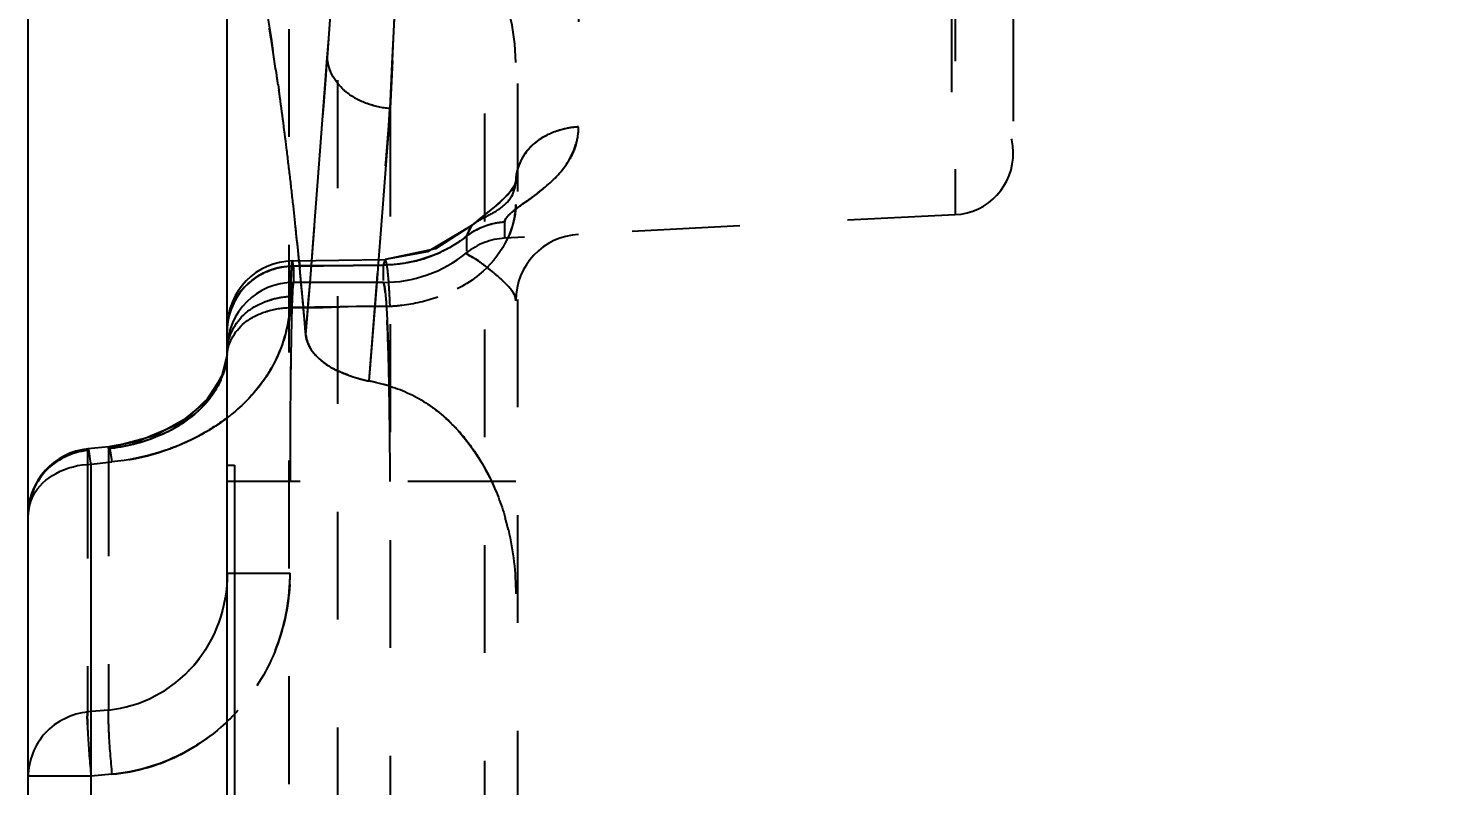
# Model space of a CAD drawing. Header units: millimetres. Extents: x 1727 to 4210, y -6182 to 759.
# Drawn here: x 2841.48 to 2862.85, y -2636.05 to -2624.57 of the extents above; entities that cross this region are included whole.
import ezdxf

# ---------------------------------------------------------------- set-up
doc = ezdxf.new("R2010")
doc.units = ezdxf.units.MM
doc.header["$LTSCALE"] = 16.335
doc.header["$PDMODE"] = 3
doc.header["$PDSIZE"] = 0.3125
doc.linetypes.add('HIDDEN', pattern=[0.2, 0.1, -0.1])
doc.layers.get('0').update_dxf_attribs({"linetype": 'CONTINUOUS'})
doc.layers.get('Defpoints').update_dxf_attribs({"linetype": 'CONTINUOUS'})
doc.layers.add('DEFAULT_2', color=8, linetype='HIDDEN')
doc.styles.get("Standard").update_dxf_attribs({"font": 'txt', "width": 0.8})
doc.dimstyles.new('mold', dxfattribs={"dimtxt": 8, "dimasz": 5, "dimexe": 0, "dimexo": 0, "dimgap": 0, "dimtad": 1, "dimzin": 1, "dimtxsty": 'Standard', "dimcen": 0, "dimclrd": 4, "dimclre": 4, "dimclrt": 6, "dimazin": 0, "dimtfac": 1, "dimtofl": 0, "dimtmove": 0, "dimatfit": 3, "dimfxl": 0, "dimarcsym": 0})

# ---------------------------------------------------------------- blocks, each defined once
blk = doc.blocks.new('*D314')
at = {"color": 4, "lineweight": -2}
for p, q in [((2841.483, -2674.605), (2841.483, -2511.312)), ((2846.483, -2511.312), (2911.483, -2511.312)), ((2916.483, -2637.615), (2916.483, -2511.312))]:
    blk.add_line(p, q, dxfattribs=at)
at = {"color": 4}
for points in [[(2846.483, -2510.478), (2846.483, -2512.145), (2841.483, -2511.312)], [(2911.483, -2510.478), (2911.483, -2512.145), (2916.483, -2511.312)]]:
    blk.add_solid(points, dxfattribs=at)
at = {"layer": 'Defpoints', "color": 0}
for p in [(2916.483, -2511.312), (2916.483, -2637.615), (2841.483, -2674.605)]:
    blk.add_point(p, dxfattribs=at)
at = {"color": 6, "insert": (2884.732, -2506.645), "char_height": 8, "attachment_point": 5}
blk.add_mtext('75,00', dxfattribs=at)

msp = doc.modelspace()

# ---------------------------------------------------------------- linework, layer by layer
at = {"color": 7, "linetype": 'Continuous'}
for p, q in [((2844.498, -2882.769), (2844.498, -2532.769)), ((2844.413, -2629.858), (2844.17, -2630.231)), ((2844.17, -2630.231), (2843.743, -2630.578)), ((2843.743, -2630.578), (2843.142, -2630.831)), ((2843.422, -2630.737), (2843.264, -2630.78)), ((2843.601, -2630.638), (2843.422, -2630.737)), ((2842.703, -2630.912), (2842.388, -2630.943)), ((2843.142, -2630.831), (2842.703, -2630.912)), ((2842.703, -2630.912), (2842.703, -2630.912)), ((2842.435, -2631.174), (2842.75, -2631.143)), ((2842.435, -2639.46), (2842.435, -2631.174)), ((2844.498, -2631.19), (2844.608, -2631.19)), ((2844.608, -2631.19), (2844.608, -2641.19)), ((2841.483, -2650.883), (2841.483, -2631.943))]:
    msp.add_line(p, q, dxfattribs=at)
msp.add_arc((2842.488, -2631.943), 1.005, 95.6743, 180, dxfattribs=at)
for points, knots in [([(2844.508, -2630.466), (2844.45, -2630.511), (2844.201, -2630.69), (2843.925, -2630.831), (2843.707, -2630.915)], [0, 0, 0, 0, 0.238495, 1, 1, 1, 1]), ([(2842.435, -2631.174), (2842.427, -2631.122), (2842.412, -2631.047), (2842.404, -2630.967), (2842.392, -2630.946)], [0, 0, 0, 0, 0.686592, 1, 1, 1, 1]), ([(2842.704, -2630.915), (2842.711, -2630.917), (2842.714, -2630.95), (2842.722, -2630.971), (2842.725, -2630.989)], [0, 0, 0, 0, 0.280904, 1, 1, 1, 1]), ([(2843.707, -2630.915), (2843.632, -2630.944), (2843.322, -2631.052), (2842.997, -2631.118), (2842.75, -2631.143)], [0, 0, 0, 0, 0.244597, 1, 1, 1, 1]), ([(2841.556, -2631.654), (2841.632, -2631.511), (2841.905, -2631.265), (2842.252, -2631.182), (2842.435, -2631.174)], [0, 0, 0, 0, 0.469, 1, 1, 1, 1]), ([(2842.725, -2630.989), (2842.727, -2630.999), (2842.736, -2631.05), (2842.744, -2631.102), (2842.75, -2631.143)], [0, 0, 0, 0, 0.198788, 1, 1, 1, 1])]:
    msp.add_open_spline(points, degree=3, knots=knots, dxfattribs=at)
msp.add_open_spline([(2841.483, -2631.943), (2841.483, -2631.843), (2841.51, -2631.742), (2841.556, -2631.654)], degree=3, dxfattribs=at)
at = {"layer": 'DEFAULT_2', "color": 8, "linetype": 'HIDDEN'}
for p, q in [((2848.899, -2605.811), (2848.869, -2788.13)), ((2848.393, -2609.533), (2848.397, -2788.216)), ((2849.804, -2609.775), (2849.822, -2626.069)), ((2855.527, -2610.374), (2855.527, -2627.398)), ((2856.407, -2611.281), (2856.407, -2626.471)), ((2845.432, -2611.519), (2845.432, -2784.018)), ((2855.478, -2625.543), (2855.478, -2612.21)), ((2846.169, -2622.096), (2846.169, -2776.07)), ((2845.907, -2626.433), (2846.014, -2625.022)), ((2847, -2625.069), (2846.965, -2625.791)), ((2845.268, -2625.427), (2845.28, -2625.51)), ((2846.965, -2625.791), (2846.86, -2627.166)), ((2846.965, -2625.791), (2846.965, -2639.558)), ((2845.8, -2627.819), (2845.907, -2626.433)), ((2848.869, -2626.886), (2848.856, -2626.938)), ((2848.76, -2627.086), (2848.587, -2627.246)), ((2848.851, -2626.958), (2848.76, -2627.086)), ((2846.86, -2627.166), (2846.79, -2628.079)), ((2848.569, -2627.263), (2848.319, -2627.463)), ((2848.378, -2627.416), (2848.195, -2627.569)), ((2848.319, -2627.463), (2848.205, -2627.56)), ((2855.527, -2627.398), (2848.701, -2627.756)), ((2848.701, -2627.512), (2848.701, -2627.756)), ((2848.204, -2627.561), (2847.531, -2627.962)), ((2848.207, -2627.559), (2847.655, -2627.913)), ((2848.122, -2627.727), (2848.204, -2627.561)), ((2848.122, -2627.727), (2848.195, -2627.569)), ((2848.122, -2627.727), (2848.122, -2627.95)), ((2848.195, -2627.569), (2848.198, -2627.567)), ((2845.778, -2628.094), (2845.8, -2627.819)), ((2847.655, -2627.913), (2846.89, -2628.077)), ((2847.531, -2627.962), (2846.89, -2628.077)), ((2845.488, -2628.098), (2846.89, -2628.077)), ((2845.503, -2628.176), (2845.488, -2628.098)), ((2845.503, -2628.176), (2846.859, -2628.161)), ((2845.594, -2628.175), (2845.503, -2628.176)), ((2845.503, -2628.176), (2845.503, -2628.424)), ((2845.586, -2628.093), (2845.597, -2628.207)), ((2845.678, -2628.174), (2845.594, -2628.175)), ((2845.955, -2628.171), (2845.678, -2628.174)), ((2845.752, -2628.424), (2845.778, -2628.094)), ((2846.407, -2628.166), (2845.955, -2628.171)), ((2846.859, -2628.161), (2846.407, -2628.166)), ((2846.79, -2628.079), (2846.763, -2628.424)), ((2846.89, -2628.077), (2846.859, -2628.161)), ((2846.859, -2628.161), (2846.859, -2628.394)), ((2846.859, -2628.424), (2845.503, -2628.424)), ((2845.689, -2629.218), (2845.752, -2628.424)), ((2846.754, -2628.541), (2846.654, -2629.8)), ((2846.763, -2628.424), (2846.754, -2628.541)), ((2846.965, -2628.783), (2845.447, -2628.805)), ((2845.447, -2628.805), (2845.952, -2628.804)), ((2845.952, -2628.804), (2846.458, -2628.784)), ((2846.458, -2628.784), (2846.965, -2628.783)), ((2844.496, -2629.514), (2844.413, -2629.858)), ((2844.496, -2629.514), (2844.438, -2629.795)), ((2844.495, -2629.527), (2844.496, -2629.514)), ((2844.438, -2629.795), (2844.251, -2630.134)), ((2846.654, -2629.8), (2846.645, -2629.916)), ((2844.251, -2630.134), (2843.912, -2630.465)), ((2843.912, -2630.465), (2843.601, -2630.638)), ((2842.388, -2630.943), (2842.383, -2630.969)), ((2842.698, -2630.938), (2842.703, -2630.912)), ((2842.698, -2630.938), (2842.698, -2634.899)), ((2842.703, -2630.912), (2842.703, -2630.912)), ((2842.383, -2630.969), (2842.383, -2634.929)), ((2848.869, -2631.439), (2844.498, -2631.439)), ((2844.498, -2632.829), (2845.45, -2632.829)), ((2842.698, -2634.899), (2842.383, -2634.929)), ((2842.75, -2635.873), (2842.435, -2635.903)), ((2842.435, -2635.903), (2841.483, -2635.903))]:
    msp.add_line(p, q, dxfattribs=at)
for points in [[(2848.869, -2626.888), (2848.865, -2626.923), (2848.804, -2627.032), (2848.627, -2627.214), (2848.378, -2627.416)], [(2843.264, -2630.78), (2842.832, -2630.896), (2842.703, -2630.912)]]:
    msp.add_lwpolyline(points, dxfattribs=at)
for centre, radius, start, end in [((1480.441, -2557.549), 1368.227, 357.141123, 357.597826), ((1497.353, -2558.314), 1351.298, 357.168403, 357.546608), ((1894.806, -2553.761), 953.874, 355.715607, 355.995399), ((1894.906, -2553.771), 953.773, 355.71574, 355.995557), ((2845.854, -2625.095), 3.015, 0, 84), ((2809.296, -2630.524), 36.331, 9.1765, 9.4255), ((2805.805, -2631.085), 39.866, 8.3633, 9.1719), ((2008.924, -2562.349), 839.433, 355.431044, 355.718244), ((2801.046, -2631.797), 44.678, 8.1967, 8.3788), ((2794.256, -2632.756), 51.536, 7.0922, 8.0834), ((2855.478, -2626.471), 0.928, 273, 90), ((2010.539, -2563.652), 838.729, 355.468616, 355.751238), ((2848.887, -2626.068), 0.934, 344.2089, 359.9468), ((2790.114, -2633.294), 55.712, 6.6697, 7.1154), ((2782.707, -2634.161), 63.17, 6.26739, 6.67048), ((2772.743, -2635.254), 73.194, 5.61419, 6.26575), ((2848.715, -2628.484), 0.961, 121.301, 128.075), ((2848.753, -2628.759), 1.005, 92.9999, 128.9165), ((2848.752, -2628.544), 1.033, 116.088, 121.3372), ((2847.437, -2627.148), 1.446, 331.8951, 336.8366), ((2849.874, -2628.701), 1.005, 93.0018, 180), ((2846.833, -2626.02), 2.143, 282.8641, 294.9792), ((2845.503, -2629.103), 1.005, 90.8517, 180), ((2846.859, -2626.414), 2.01, 270.0009, 308.9165), ((2759.597, -2636.566), 86.405, 5.41755, 5.55104), ((2845.503, -2629.429), 1.005, 90, 180), ((2754.664, -2637.032), 91.36, 5.21665, 5.41692), ((2840.467, -2628.505), 4.989, 356.5505, 358.5139), ((2840.147, -2628.489), 5.309, 356.5852, 357.839), ((2841.038, -2628.524), 4.417, 357.8563, 358.5669), ((2746.868, -2637.742), 99.188, 4.93027, 5.21547), ((2843.488, -2629.459), 1.01, 353.4233, 359.9267), ((2971.767, -2631.209), 126.317, 179.29979, 179.68055), ((2843.314, -2629.424), 1.188, 336.5, 340.2986), ((2843.174, -2628.575), 2.298, 329.0563, 330.6052), ((2847.073, -2627.756), 2.2, 250.0352, 252.2676), ((2847.124, -2627.598), 2.367, 252.2607, 254.2273), ((2847.169, -2627.437), 2.534, 254.2373, 258.0708), ((2845.738, -2634.206), 4.385, 76.6112, 78.0542), ((2845.755, -2634.132), 4.309, 73.6925, 78.0713), ((2845.776, -2634.056), 4.23, 73.6745, 75.1523), ((2777.268, -2631.299), 69.695, 0.6493, 1.08729), ((2842.728, -2628.173), 2.903, 307.8148, 309.0865), ((3007.258, -2631.418), 161.808, 179.6767, 180.00726), ((2764.531, -2631.438), 82.434, 359.99935, 0.64523), ((2846.007, -2632.472), 2.686, 40.1892, 47.7975), ((2845.489, -2632.849), 3.328, 26.2521, 31.8104), ((2844.897, -2633.085), 3.967, 13.3067, 16.0396), ((2842.317, -2632.828), 3.133, 356.8837, 359.9924), ((2842.44, -2632.907), 2.988, 314.1063, 318.0831)]:
    msp.add_arc(centre, radius, start, end, dxfattribs=at)
for points, knots in [([(2844.898, -2623.303), (2844.945, -2623.524), (2845.147, -2624.549), (2845.296, -2625.582), (2845.398, -2626.393)], [0, 0, 0, 0, 0.21698, 1, 1, 1, 1]), ([(2846.964, -2625.791), (2846.846, -2625.783), (2846.61, -2625.728), (2846.219, -2625.53), (2846.024, -2625.22), (2846.014, -2625.022)], [0, 0, 0, 0, 0.272162, 0.545576, 1, 1, 1, 1]), ([(2846.103, -2625.308), (2846.09, -2625.284), (2846.045, -2625.195), (2846.018, -2625.096), (2846.014, -2625.022)], [0, 0, 0, 0, 0.266939, 1, 1, 1, 1]), ([(2848.701, -2627.512), (2848.701, -2627.473), (2848.774, -2627.385), (2848.915, -2627.278), (2849.109, -2627.141), (2849.388, -2626.93), (2849.705, -2626.605), (2849.822, -2626.245), (2849.822, -2626.069)], [0, 0, 0, 0, 0.061544, 0.161732, 0.290818, 0.434038, 0.720111, 1, 1, 1, 1]), ([(2849.822, -2626.069), (2849.7, -2626.074), (2849.458, -2626.127), (2849.052, -2626.339), (2848.869, -2626.678), (2848.869, -2626.887)], [0, 0, 0, 0, 0.267833, 0.538144, 1, 1, 1, 1]), ([(2849.822, -2626.069), (2849.762, -2626.072), (2849.521, -2626.103), (2849.284, -2626.204), (2849.145, -2626.323)], [0, 0, 0, 0, 0.24524, 1, 1, 1, 1]), ([(2845.689, -2629.218), (2845.667, -2628.963), (2845.583, -2628.02), (2845.483, -2627.079), (2845.398, -2626.393)], [0, 0, 0, 0, 0.270136, 1, 1, 1, 1]), ([(2848.944, -2626.584), (2848.932, -2626.609), (2848.891, -2626.705), (2848.869, -2626.81), (2848.869, -2626.887)], [0, 0, 0, 0, 0.264244, 1, 1, 1, 1]), ([(2848.207, -2627.56), (2848.266, -2627.506), (2848.416, -2627.43), (2848.634, -2627.316), (2848.822, -2627.14), (2848.869, -2626.971), (2848.869, -2626.887)], [0, 0, 0, 0, 0.242086, 0.500868, 0.747575, 1, 1, 1, 1]), ([(2848.757, -2627.193), (2848.774, -2627.173), (2848.838, -2627.084), (2848.869, -2626.971), (2848.869, -2626.887)], [0, 0, 0, 0, 0.239398, 1, 1, 1, 1]), ([(2849.308, -2626.986), (2849.271, -2627.017), (2849.127, -2627.132), (2848.974, -2627.234), (2848.866, -2627.317)], [0, 0, 0, 0, 0.26074, 1, 1, 1, 1]), ([(2848.869, -2627.245), (2848.869, -2627.643), (2848.487, -2628.288), (2847.688, -2628.675), (2847.206, -2628.773), (2846.965, -2628.783)], [0, 0, 0, 0, 0.451854, 0.725582, 1, 1, 1, 1]), ([(2848.767, -2627.716), (2848.783, -2627.677), (2848.84, -2627.526), (2848.869, -2627.364), (2848.869, -2627.245)], [0, 0, 0, 0, 0.263341, 1, 1, 1, 1]), ([(2848.701, -2627.512), (2848.651, -2627.514), (2848.445, -2627.541), (2848.246, -2627.629), (2848.122, -2627.727)], [0, 0, 0, 0, 0.238239, 1, 1, 1, 1]), ([(2848.813, -2627.359), (2848.805, -2627.366), (2848.774, -2627.392), (2848.746, -2627.42), (2848.729, -2627.443)], [0, 0, 0, 0, 0.27883, 1, 1, 1, 1]), ([(2848.122, -2627.727), (2848.029, -2627.8), (2847.65, -2628.043), (2847.191, -2628.161), (2846.859, -2628.161)], [0, 0, 0, 0, 0.261782, 1, 1, 1, 1]), ([(2845.502, -2628.176), (2845.247, -2628.176), (2844.718, -2628.379), (2844.498, -2628.905), (2844.498, -2629.155)], [0, 0, 0, 0, 0.504506, 1, 1, 1, 1]), ([(2845.488, -2628.098), (2845.484, -2628.098), (2845.481, -2628.115), (2845.477, -2628.137), (2845.473, -2628.182), (2845.467, -2628.271), (2845.46, -2628.425), (2845.456, -2628.558), (2845.454, -2628.635)], [0, 0, 0, 0, 0.018384, 0.067226, 0.147397, 0.25868, 0.57245, 1, 1, 1, 1]), ([(2845.468, -2628.26), (2845.47, -2628.224), (2845.475, -2628.172), (2845.478, -2628.118), (2845.484, -2628.102)], [0, 0, 0, 0, 0.678941, 1, 1, 1, 1]), ([(2847.31, -2628.109), (2847.272, -2628.117), (2847.124, -2628.147), (2846.972, -2628.161), (2846.859, -2628.161)], [0, 0, 0, 0, 0.257106, 1, 1, 1, 1]), ([(2846.965, -2628.783), (2846.961, -2628.683), (2846.952, -2628.508), (2846.936, -2628.293), (2846.919, -2628.158), (2846.905, -2628.101), (2846.895, -2628.081), (2846.89, -2628.08)], [0, 0, 0, 0, 0.422669, 0.732351, 0.924801, 0.976347, 1, 1, 1, 1]), ([(2848.122, -2627.978), (2848.112, -2627.985), (2848.184, -2628.03), (2848.248, -2628.057), (2848.383, -2628.155), (2848.468, -2628.223), (2848.515, -2628.262)], [0, 0, 0, 0, 0.076399, 0.302226, 0.623936, 1, 1, 1, 1]), ([(2848.869, -2628.701), (2848.87, -2628.614), (2848.766, -2628.487), (2848.622, -2628.351), (2848.486, -2628.238), (2848.36, -2628.139), (2848.236, -2628.052), (2848.179, -2628.023), (2848.114, -2627.986), (2848.122, -2627.978)], [0, 0, 0, 0, 0.245323, 0.407354, 0.577877, 0.739876, 0.875736, 0.968239, 1, 1, 1, 1]), ([(2845.454, -2628.635), (2845.455, -2628.597), (2845.458, -2628.472), (2845.463, -2628.347), (2845.468, -2628.26)], [0, 0, 0, 0, 0.300159, 1, 1, 1, 1]), ([(2844.498, -2629.155), (2844.498, -2628.969), (2844.577, -2628.712), (2844.736, -2628.519), (2844.781, -2628.474)], [0, 0, 0, 0, 0.74626, 1, 1, 1, 1]), ([(2845.503, -2628.424), (2845.497, -2628.424), (2845.498, -2628.453), (2845.49, -2628.487), (2845.487, -2628.564), (2845.482, -2628.661), (2845.477, -2628.788), (2845.471, -2629.006), (2845.465, -2629.334), (2845.458, -2629.785), (2845.454, -2630.299), (2845.451, -2630.858), (2845.45, -2631.243), (2845.45, -2631.439)], [0, 0, 0, 0, 0.005108, 0.019599, 0.043465, 0.076544, 0.118495, 0.168901, 0.293214, 0.44462, 0.617394, 0.805131, 1, 1, 1, 1]), ([(2845.472, -2629), (2845.473, -2628.956), (2845.476, -2628.813), (2845.481, -2628.671), (2845.486, -2628.572)], [0, 0, 0, 0, 0.306833, 1, 1, 1, 1]), ([(2845.486, -2628.572), (2845.487, -2628.55), (2845.49, -2628.514), (2845.493, -2628.465), (2845.498, -2628.442), (2845.499, -2628.424), (2845.503, -2628.424)], [0, 0, 0, 0, 0.431835, 0.742838, 0.931781, 1, 1, 1, 1]), ([(2846.859, -2628.424), (2846.865, -2628.424), (2846.873, -2628.451), (2846.882, -2628.49), (2846.891, -2628.566), (2846.905, -2628.714), (2846.92, -2628.965), (2846.936, -2629.333), (2846.948, -2629.784), (2846.957, -2630.299), (2846.963, -2630.858), (2846.965, -2631.242), (2846.965, -2631.439)], [0, 0, 0, 0, 0.006042, 0.021157, 0.045489, 0.078751, 0.170669, 0.29403, 0.445218, 0.61793, 0.805185, 1, 1, 1, 1]), ([(2846.892, -2628.575), (2846.888, -2628.537), (2846.882, -2628.486), (2846.871, -2628.441), (2846.864, -2628.424), (2846.859, -2628.424)], [0, 0, 0, 0, 0.726973, 0.918465, 1, 1, 1, 1]), ([(2848.754, -2628.482), (2848.77, -2628.5), (2848.823, -2628.562), (2848.869, -2628.642), (2848.869, -2628.701)], [0, 0, 0, 0, 0.293347, 1, 1, 1, 1]), ([(2844.496, -2629.514), (2844.508, -2629.322), (2844.704, -2629.021), (2845.096, -2628.847), (2845.33, -2628.807), (2845.447, -2628.805)], [0, 0, 0, 0, 0.452915, 0.725511, 1, 1, 1, 1]), ([(2844.498, -2629.46), (2844.498, -2629.249), (2844.68, -2628.907), (2845.088, -2628.692), (2845.332, -2628.639), (2845.454, -2628.635)], [0, 0, 0, 0, 0.463245, 0.733154, 1, 1, 1, 1]), ([(2845.447, -2628.805), (2845.421, -2629.109), (2845.236, -2629.761), (2844.774, -2630.259), (2844.498, -2630.473)], [0, 0, 0, 0, 0.46594, 1, 1, 1, 1]), ([(2845.076, -2628.715), (2845.167, -2628.679), (2845.294, -2628.647), (2845.423, -2628.636), (2845.454, -2628.635)], [0, 0, 0, 0, 0.758922, 1, 1, 1, 1]), ([(2845.447, -2628.805), (2845.442, -2628.881), (2845.405, -2629.194), (2845.294, -2629.496), (2845.177, -2629.703)], [0, 0, 0, 0, 0.242332, 1, 1, 1, 1]), ([(2846.965, -2628.783), (2847.024, -2628.78), (2847.27, -2628.76), (2847.513, -2628.704), (2847.69, -2628.642)], [0, 0, 0, 0, 0.241809, 1, 1, 1, 1]), ([(2846.951, -2629.977), (2846.949, -2629.884), (2846.942, -2629.559), (2846.932, -2629.234), (2846.921, -2629.002)], [0, 0, 0, 0, 0.285521, 1, 1, 1, 1]), ([(2844.496, -2629.514), (2844.497, -2629.49), (2844.511, -2629.39), (2844.551, -2629.294), (2844.591, -2629.228)], [0, 0, 0, 0, 0.235876, 1, 1, 1, 1]), ([(2844.498, -2629.46), (2844.498, -2629.436), (2844.504, -2629.332), (2844.536, -2629.23), (2844.57, -2629.158)], [0, 0, 0, 0, 0.236694, 1, 1, 1, 1]), ([(2845.689, -2629.217), (2845.694, -2629.27), (2845.766, -2629.514), (2845.992, -2629.679), (2846.169, -2629.762)], [0, 0, 0, 0, 0.210886, 1, 1, 1, 1]), ([(2842.698, -2630.938), (2842.954, -2630.913), (2843.43, -2630.793), (2844.013, -2630.457), (2844.388, -2630.02), (2844.485, -2629.683), (2844.495, -2629.527)], [0, 0, 0, 0, 0.314544, 0.58781, 0.809429, 1, 1, 1, 1]), ([(2844.404, -2629.897), (2844.392, -2629.924), (2844.34, -2630.034), (2844.271, -2630.136), (2844.212, -2630.208)], [0, 0, 0, 0, 0.238109, 1, 1, 1, 1]), ([(2845.146, -2629.757), (2845.109, -2629.818), (2844.945, -2630.066), (2844.734, -2630.283), (2844.558, -2630.426)], [0, 0, 0, 0, 0.237568, 1, 1, 1, 1]), ([(2844.212, -2630.208), (2844.193, -2630.232), (2844.106, -2630.332), (2844.007, -2630.421), (2843.926, -2630.482)], [0, 0, 0, 0, 0.234914, 1, 1, 1, 1]), ([(2847.538, -2630.268), (2847.987, -2630.569), (2848.672, -2631.5), (2848.869, -2632.595), (2848.869, -2633.141)], [0, 0, 0, 0, 0.497368, 1, 1, 1, 1]), ([(2844.498, -2630.473), (2844.38, -2630.56), (2843.855, -2630.904), (2843.231, -2631.108), (2842.75, -2631.143)], [0, 0, 0, 0, 0.232569, 1, 1, 1, 1]), ([(2843.926, -2630.482), (2843.899, -2630.503), (2843.781, -2630.588), (2843.654, -2630.659), (2843.553, -2630.707)], [0, 0, 0, 0, 0.235017, 1, 1, 1, 1]), ([(2843.553, -2630.707), (2843.491, -2630.736), (2843.218, -2630.851), (2842.924, -2630.915), (2842.698, -2630.938)], [0, 0, 0, 0, 0.231084, 1, 1, 1, 1]), ([(2842.704, -2630.915), (2842.709, -2630.917), (2842.713, -2630.942), (2842.725, -2630.981), (2842.736, -2631.054), (2842.745, -2631.11), (2842.75, -2631.143)], [0, 0, 0, 0, 0.075776, 0.265585, 0.573039, 1, 1, 1, 1]), ([(2842.383, -2630.969), (2842.145, -2630.993), (2841.673, -2631.218), (2841.483, -2631.708), (2841.483, -2631.943)], [0, 0, 0, 0, 0.504313, 1, 1, 1, 1]), ([(2841.556, -2631.654), (2841.556, -2631.655), (2841.509, -2631.744), (2841.483, -2631.845), (2841.483, -2631.943)], [0, 0, 0, 0, 0.015697, 1, 1, 1, 1]), ([(2844.498, -2632.829), (2844.498, -2633.323), (2844.153, -2634.345), (2843.182, -2634.855), (2842.698, -2634.899)], [0, 0, 0, 0, 0.504199, 1, 1, 1, 1]), ([(2842.698, -2634.899), (2843.182, -2634.855), (2844.153, -2634.345), (2844.498, -2633.323), (2844.498, -2632.829)], [0, 0, 0, 0, 0.4958, 1, 1, 1, 1]), ([(2842.75, -2635.873), (2843.118, -2635.838), (2843.848, -2635.624), (2844.74, -2634.922), (2845.318, -2633.946), (2845.45, -2633.199), (2845.45, -2632.829)], [0, 0, 0, 0, 0.249783, 0.499689, 0.749802, 1, 1, 1, 1]), ([(2845.445, -2632.998), (2845.426, -2633.346), (2845.273, -2634.04), (2844.896, -2634.644), (2844.663, -2634.903)], [0, 0, 0, 0, 0.500307, 1, 1, 1, 1]), ([(2842.383, -2634.929), (2842.145, -2634.954), (2841.673, -2635.179), (2841.483, -2635.668), (2841.483, -2635.903)], [0, 0, 0, 0, 0.504313, 1, 1, 1, 1]), ([(2842.383, -2634.929), (2842.377, -2634.972), (2842.379, -2635.09), (2842.391, -2635.415), (2842.415, -2635.696), (2842.435, -2635.903)], [0, 0, 0, 0, 0.132598, 0.361442, 1, 1, 1, 1]), ([(2842.38, -2635.124), (2842.38, -2635.102), (2842.378, -2635.037), (2842.377, -2634.972), (2842.383, -2634.929)], [0, 0, 0, 0, 0.334373, 1, 1, 1, 1]), ([(2842.698, -2634.899), (2842.692, -2634.94), (2842.694, -2635.055), (2842.706, -2635.38), (2842.73, -2635.663), (2842.75, -2635.873)], [0, 0, 0, 0, 0.125384, 0.352837, 1, 1, 1, 1]), ([(2842.698, -2634.899), (2842.692, -2634.94), (2842.694, -2635.055), (2842.706, -2635.38), (2842.73, -2635.663), (2842.75, -2635.873)], [0, 0, 0, 0, 0.125384, 0.352836, 1, 1, 1, 1])]:
    msp.add_open_spline(points, degree=3, knots=knots, dxfattribs=at)
for points in [[(2846.965, -2625.791), (2846.844, -2625.783), (2846.724, -2625.755), (2846.611, -2625.713)], [(2849.145, -2626.323), (2849.062, -2626.395), (2848.992, -2626.485), (2848.944, -2626.584)], [(2849.786, -2626.322), (2849.761, -2626.411), (2849.723, -2626.496), (2849.675, -2626.575)], [(2848.866, -2627.317), (2848.848, -2627.331), (2848.83, -2627.344), (2848.813, -2627.359)], [(2848.701, -2627.512), (2848.562, -2627.519), (2848.423, -2627.556), (2848.298, -2627.617)], [(2848.729, -2627.443), (2848.714, -2627.463), (2848.701, -2627.487), (2848.701, -2627.512)], [(2848.122, -2627.727), (2848.004, -2627.82), (2847.874, -2627.899), (2847.738, -2627.962)], [(2845.107, -2628.256), (2845.231, -2628.204), (2845.368, -2628.176), (2845.503, -2628.176)], [(2844.781, -2628.474), (2844.873, -2628.381), (2844.986, -2628.306), (2845.107, -2628.256)], [(2845.096, -2628.863), (2845.209, -2628.827), (2845.328, -2628.807), (2845.447, -2628.805)], [(2845.759, -2629.422), (2845.722, -2629.36), (2845.696, -2629.289), (2845.689, -2629.218)], [(2845.857, -2629.547), (2845.82, -2629.509), (2845.786, -2629.467), (2845.759, -2629.422)], [(2844.491, -2629.577), (2844.481, -2629.661), (2844.461, -2629.744), (2844.433, -2629.824)], [(2845.928, -2629.612), (2845.903, -2629.592), (2845.879, -2629.57), (2845.857, -2629.547)], [(2846.169, -2629.762), (2846.084, -2629.722), (2846.001, -2629.672), (2845.928, -2629.612)], [(2846.322, -2629.824), (2846.27, -2629.806), (2846.219, -2629.785), (2846.169, -2629.762)], [(2846.169, -2629.762), (2846.27, -2629.808), (2846.374, -2629.845), (2846.481, -2629.875)], [(2846.965, -2629.996), (2847.168, -2630.056), (2847.362, -2630.15), (2847.538, -2630.268)], [(2847.537, -2630.267), (2847.633, -2630.332), (2847.725, -2630.404), (2847.811, -2630.482)], [(2848.059, -2630.738), (2848.154, -2630.85), (2848.24, -2630.97), (2848.317, -2631.095)], [(2848.474, -2631.377), (2848.571, -2631.573), (2848.649, -2631.779), (2848.71, -2631.989)], [(2841.483, -2631.943), (2841.483, -2631.799), (2841.517, -2631.652), (2841.58, -2631.522)], [(2848.758, -2632.172), (2848.832, -2632.488), (2848.869, -2632.816), (2848.869, -2633.141)], [(2844.519, -2635.053), (2844.305, -2635.26), (2844.057, -2635.438), (2843.791, -2635.572)], [(2843.791, -2635.572), (2843.469, -2635.735), (2843.11, -2635.839), (2842.75, -2635.873)]]:
    msp.add_open_spline(points, degree=3, dxfattribs=at)

# ---------------------------------------------------------------- dimensions: what is measured, and where the dimension line sits
dim = msp.add_linear_dim(base=(2916.483, -2511.312), p1=(2841.483, -2674.605), p2=(2916.483, -2637.615), dimstyle='mold')
dim.commit()
dim.dimension.update_dxf_attribs({"geometry": '*D314', "text_midpoint": (2884.732, -2511.312), "dimtype": 160})

doc.saveas('drawing.dxf')
